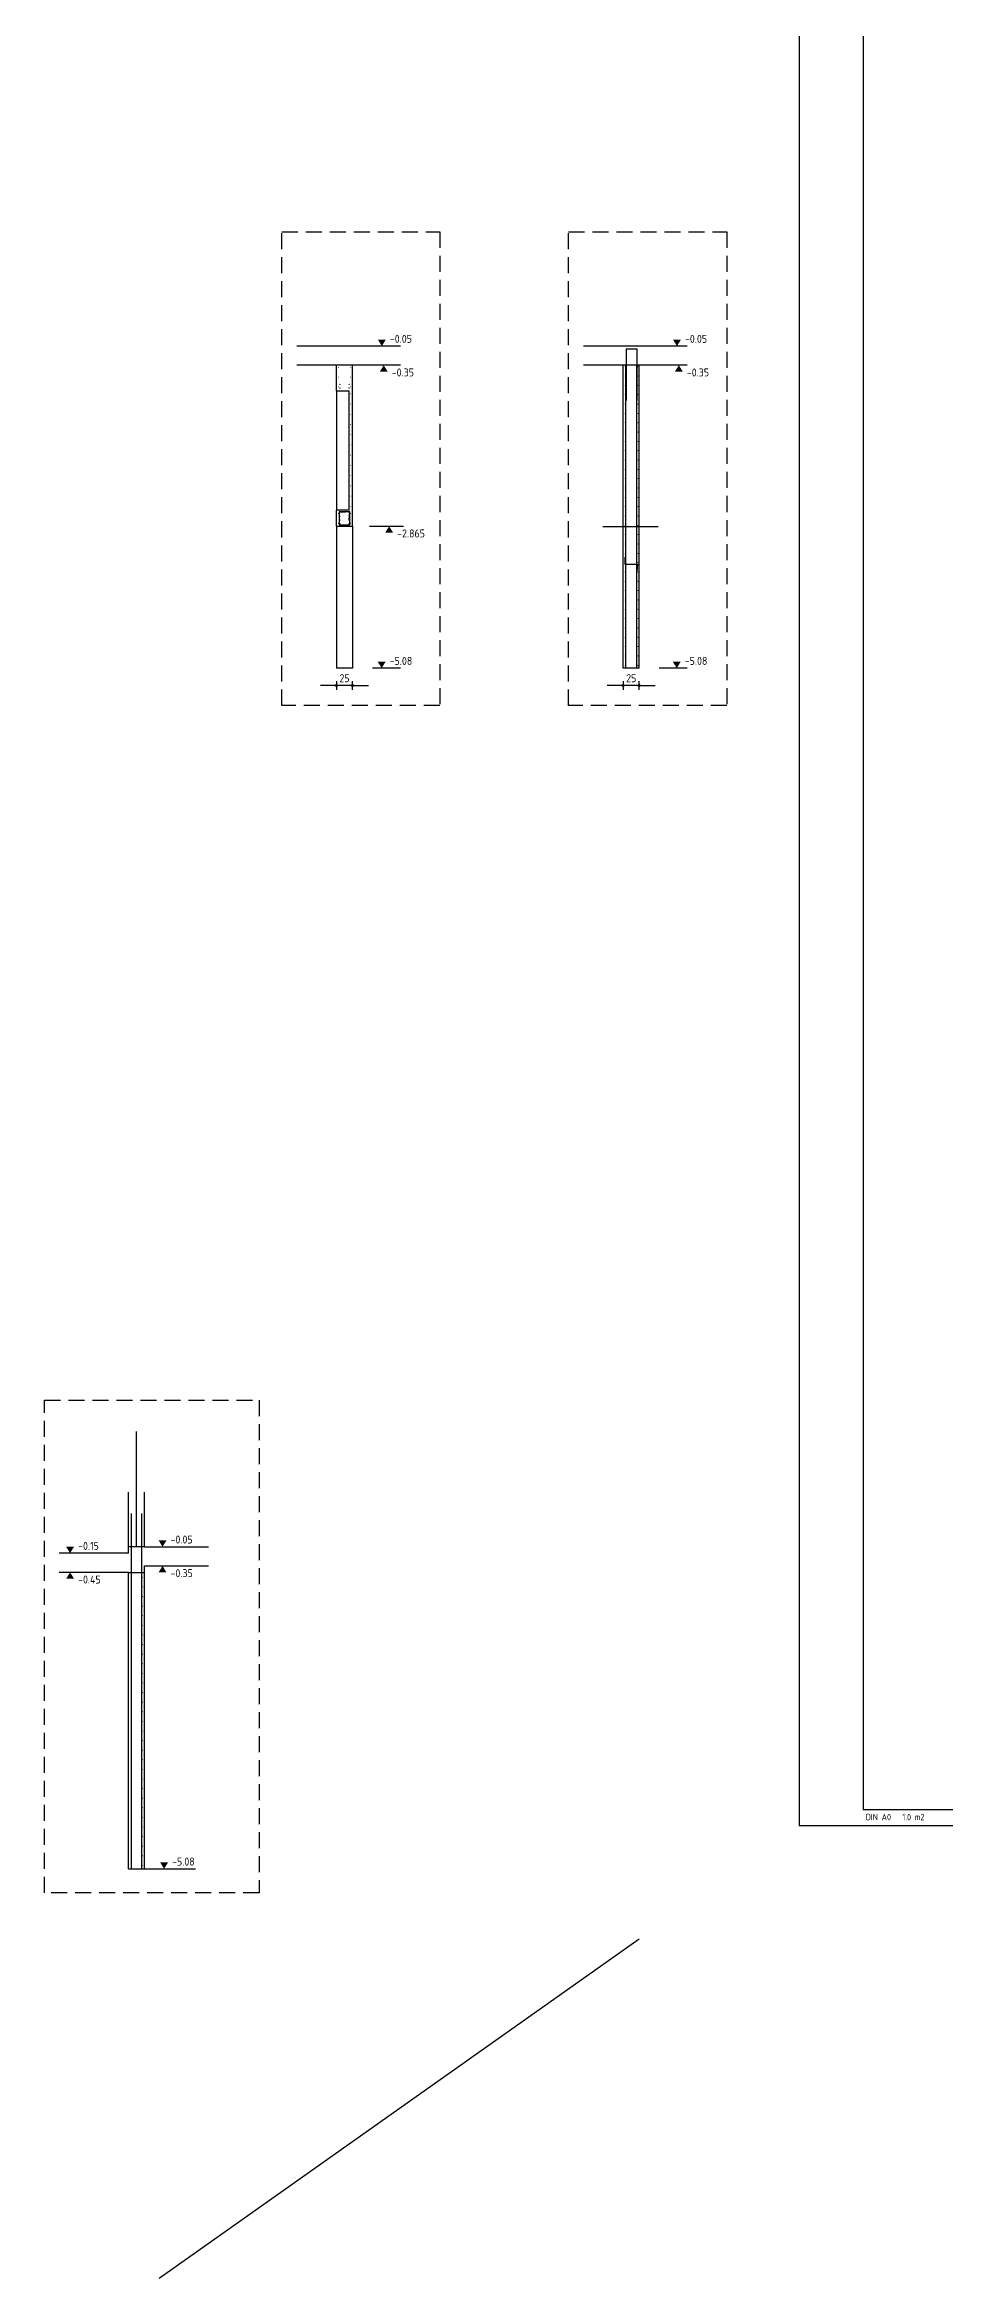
# Model space of a CAD drawing. Extents: x -11.1 to 77.6, y -9.5 to 63.5.
# Drawn here: x -11.12 to 2.93, y -7.07 to 27.81 of the extents above; entities that cross this region are included whole.
import ezdxf

# ---------------------------------------------------------------- set-up
doc = ezdxf.new("R2010")
doc.units = 0
doc.header["$LTSCALE"] = 0.5
for name, pattern in [('AUSGEZOGEN', [1000.01, 1000, 0.01]), ('DASHED', [0.75, 0.5, -0.25]), ('STRICHLINIE', [0.75, 0.5, -0.25])]:
    doc.linetypes.add(name, pattern=pattern)
for name, color, linetype in [('ACHSEN', 7, 'Continuous'), ('AFU', 7, 'Continuous'), ('BETON', 7, 'Continuous'), ('DETAIL', 7, 'Continuous'), ('HILFE', 7, 'Continuous'), ('koten', 7, 'Continuous'), ('MASSE', 7, 'Continuous'), ('OBJEKT', 7, 'Continuous'), ('RAHMEN', 7, 'Continuous'), ('RND', 7, 'Continuous'), ('RND-1', 7, 'Continuous')]:
    doc.layers.add(name, color=color, linetype=linetype)
doc.layers.add('NOPLOT', color=7, linetype='Continuous', plot=False)
doc.styles.add('txt', font='isocp.shx')
doc.linetypes.add('AFU_50K', pattern='A,0.15,["/",Standard,S=0.2,R=0,X=-0.01,Y=-0.1],0.07,["/",Standard,S=0.2,R=0,X=-0.01,Y=-0.1],0.15', length=0.37)
doc.dimstyles.new('DOT_I', dxfattribs={"dimscale": 0.5, "dimtxt": 0.25, "dimasz": 0.25, "dimexe": 0.1, "dimexo": 0.3, "dimgap": 0.1, "dimtad": 1, "dimdec": 3, "dimzin": 3, "dimtxsty": 'txt', "dimblk": 'DOT', "dimblk1": 'DOT', "dimblk2": 'DOT', "dimsah": 1, "dimcen": 0.1, "dimse1": 1, "dimse2": 1, "dimazin": 0, "dimtfac": 1, "dimtdec": 4, "dimtix": 1, "dimtmove": 2, "dimatfit": 3, "dimfxl": 0, "dimtvp": 1, "dimtolj": 1, "dimtzin": 0, "dimarcsym": 0})

# ---------------------------------------------------------------- blocks, each defined once
blk = doc.blocks.new('DINA0')
at = {"layer": 'NOPLOT', "color": 191, "linetype": 'AUSGEZOGEN'}
blk.add_line((-20, -14.146), (-5, -3.537), dxfattribs=at)
at = {"layer": 'RAHMEN'}
for p, q in [((0, 84.1), (0, 0)), ((0, 0), (118.9, 0))]:
    blk.add_line(p, q, dxfattribs=at)
at = {"layer": 'RAHMEN', "color": 5}
for p, q in [((2, 83.6), (2, 0.5)), ((2, 0.5), (118.4, 0.5))]:
    blk.add_line(p, q, dxfattribs=at)
at = {"layer": 'RAHMEN', "color": 7, "style": 'txt'}
blk.add_text('DIN A0   1.0 m2', height=0.2, dxfattribs=at).set_placement((2.083, 0.164))
blk = doc.blocks.new('okrd_u')
at = {"layer": 'koten', "color": 7, "linetype": 'Continuous'}
blk.add_solid([(-0.125, -0.202), (0.125, -0.202), (0, 0)], dxfattribs=at)
at = {"layer": 'koten', "style": 'txt'}
blk.add_attdef('OKRD', (0.25, -0.35), '', height=0.25, dxfattribs=at)
blk = doc.blocks.new('okrd_o')
at = {"layer": 'koten', "color": 7, "linetype": 'Continuous'}
blk.add_solid([(-0.125, 0.202), (0.125, 0.202), (0, 0)], dxfattribs=at)
at = {"layer": 'koten', "style": 'txt'}
blk.add_attdef('OKRD', (0.25, 0.1), '', height=0.25, dxfattribs=at)
blk = doc.blocks.new('DOT')
at = {"layer": 'MASSE', "color": 7, "linetype": 'Continuous'}
for p, q in [((0, 0), (-1, 0)), ((0, 0.54), (0, -0.54))]:
    blk.add_line(p, q, dxfattribs=at)
at = {"layer": 'MASSE', "color": 7, "linetype": 'Continuous', "const_width": 0.2}
blk.add_lwpolyline([(-0.1, 0, 1), (0.1, 0, 1)], format="xyb", close=True, dxfattribs=at)
blk = doc.blocks.new('*D23')
at = {"layer": 'Defpoints', "color": 0, "linetype": 'AUSGEZOGEN', "transparency": 16777216}
for p in [(-2.083, 17.806), (-2.083, 17.806), (-1.833, 17.806)]:
    blk.add_point(p, dxfattribs=at)
at = {"layer": 'MASSE', "color": 0, "linetype": 'AUSGEZOGEN', "lineweight": -2, "transparency": 16777216}
for p, q in [((-2.208, 17.806), (-2.333, 17.806)), ((-1.833, 17.806), (-2.083, 17.806)), ((-1.708, 17.806), (-1.583, 17.806))]:
    blk.add_line(p, q, dxfattribs=at)
at = {"layer": 'MASSE', "color": 0, "linetype": 'AUSGEZOGEN', "lineweight": -2, "transparency": 16777216, "xscale": 0.125, "yscale": 0.125, "zscale": 0.125}
blk.add_blockref('DOT', (-2.083, 17.806), dxfattribs=at)
at = {"layer": 'MASSE', "color": 0, "linetype": 'AUSGEZOGEN', "lineweight": -2, "transparency": 16777216, "xscale": 0.125, "yscale": 0.125, "zscale": 0.125, "rotation": 180}
blk.add_blockref('DOT', (-1.833, 17.806), dxfattribs=at)
at = {"layer": 'MASSE', "color": 0, "linetype": 'AUSGEZOGEN', "transparency": 16777216, "insert": (-1.958, 17.919), "char_height": 0.125, "attachment_point": 5, "style": 'txt'}
blk.add_mtext('\\A1;25', dxfattribs=at)
blk = doc.blocks.new('*D24')
at = {"layer": 'Defpoints', "color": 0, "linetype": 'AUSGEZOGEN', "transparency": 16777216}
for p in [(-6.563, 17.806), (-6.563, 17.806), (-6.313, 17.806)]:
    blk.add_point(p, dxfattribs=at)
at = {"layer": 'MASSE', "color": 0, "linetype": 'AUSGEZOGEN', "lineweight": -2, "transparency": 16777216}
for p, q in [((-6.688, 17.806), (-6.813, 17.806)), ((-6.313, 17.806), (-6.563, 17.806)), ((-6.188, 17.806), (-6.063, 17.806))]:
    blk.add_line(p, q, dxfattribs=at)
at = {"layer": 'MASSE', "color": 0, "linetype": 'AUSGEZOGEN', "lineweight": -2, "transparency": 16777216, "xscale": 0.125, "yscale": 0.125, "zscale": 0.125}
blk.add_blockref('DOT', (-6.563, 17.806), dxfattribs=at)
at = {"layer": 'MASSE', "color": 0, "linetype": 'AUSGEZOGEN', "lineweight": -2, "transparency": 16777216, "xscale": 0.125, "yscale": 0.125, "zscale": 0.125, "rotation": 180}
blk.add_blockref('DOT', (-6.313, 17.806), dxfattribs=at)
at = {"layer": 'MASSE', "color": 0, "linetype": 'AUSGEZOGEN', "transparency": 16777216, "insert": (-6.438, 17.919), "char_height": 0.125, "attachment_point": 5, "style": 'txt'}
blk.add_mtext('\\A1;25', dxfattribs=at)

msp = doc.modelspace()

# ---------------------------------------------------------------- linework, layer by layer
at = {"layer": 'ACHSEN', "color": 140, "linetype": 'AUSGEZOGEN'}
msp.add_line((-9.6872, 4.3536), (-9.6872, 6.1554), dxfattribs=at)
at = {"layer": 'AFU', "color": 8, "linetype": 'AFU_50K'}
for p, q in [((-6.3131, 22.8077), (-6.5631, 22.8077)), ((-1.8326, 22.8077), (-2.0826, 22.8077)), ((-6.3131, 18.0777), (-6.5631, 18.0777)), ((-1.8326, 18.0777), (-2.0826, 18.0777)), ((-9.5622, 4.3536), (-9.8122, 4.3536)), ((-9.8122, 3.9536), (-9.5622, 3.9536)), ((-9.8122, -0.6764), (-9.5622, -0.6764))]:
    msp.add_line(p, q, dxfattribs=at)
at = {"layer": 'BETON', "color": 6, "linetype": 'AUSGEZOGEN'}
for p, q in [((-5.5641, 23.1077), (-7.1831, 23.1077)), ((-1.0835, 23.1077), (-2.7026, 23.1077)), ((-6.5631, 22.8077), (-7.1831, 22.8077)), ((-6.5631, 22.4077), (-6.5631, 22.8077)), ((-5.5641, 22.8077), (-6.3131, 22.8077)), ((-6.3131, 20.2927), (-6.3131, 22.8077)), ((-2.0826, 22.8077), (-2.7026, 22.8077)), ((-2.0826, 18.0777), (-2.0826, 22.8077)), ((-1.0835, 22.8077), (-1.8326, 22.8077)), ((-1.8326, 18.0777), (-1.8326, 22.8077)), ((-6.5631, 22.4077), (-6.3631, 22.4077)), ((-6.3631, 20.5427), (-6.3631, 22.4077)), ((-6.5631, 20.2927), (-6.5631, 20.5427)), ((-6.3631, 20.5427), (-6.5631, 20.5427)), ((-6.5631, 20.2927), (-6.3131, 20.2927)), ((-9.8122, 4.2536), (-9.8122, 5.2079)), ((-9.5622, 4.3536), (-9.5622, 5.2079)), ((-9.8122, 4.2536), (-10.8944, 4.2536)), ((-9.5622, 4.3536), (-8.5622, 4.3536)), ((-9.8122, 3.9536), (-10.8944, 3.9536)), ((-9.8122, -0.6764), (-9.8122, 3.9536)), ((-9.5622, -0.6764), (-9.5622, 4.0536)), ((-9.5622, 4.0536), (-8.5622, 4.0536))]:
    msp.add_line(p, q, dxfattribs=at)
at = {"layer": 'DETAIL', "color": 102, "linetype": 'STRICHLINIE'}
for points in [[(-7.4188, 17.4949), (-7.4188, 24.8906), (-4.9471, 24.8906), (-4.9471, 17.4949)], [(-2.9382, 17.4949), (-2.9382, 24.8906), (-0.4665, 24.8906), (-0.4665, 17.4949)], [(-11.123, -1.0532), (-11.123, 6.6443), (-7.7709, 6.6443), (-7.7709, -1.0532)]]:
    msp.add_lwpolyline(points, close=True, dxfattribs=at)
at = {"layer": 'HILFE', "color": 102, "linetype": 'AUSGEZOGEN'}
for p, q in [((-6.0482, 20.2927), (-5.5181, 20.2927)), ((-5.5641, 18.0777), (-6.0001, 18.0777)), ((-1.0835, 18.0777), (-1.5196, 18.0777)), ((-9.5622, -0.6764), (-8.7671, -0.6764))]:
    msp.add_line(p, q, dxfattribs=at)
at = {"layer": 'NOPLOT', "color": 191, "linetype": 'AUSGEZOGEN'}
msp.add_line((-1.5361, 20.2836), (-2.4041, 20.2836), dxfattribs=at)
at = {"layer": 'OBJEKT', "color": 7, "linetype": 'AUSGEZOGEN'}
for p, q in [((-6.5631, 22.4077), (-6.5631, 20.5427)), ((-6.5631, 20.2927), (-6.5631, 18.0777)), ((-6.3131, 20.2927), (-6.3131, 18.0777))]:
    msp.add_line(p, q, dxfattribs=at)
at = {"layer": 'RND', "color": 7, "linetype": 'AUSGEZOGEN'}
for points, const_width in [([(-6.538, 22.7715, 1), (-6.531, 22.7715, 1)], 0.007), ([(-6.3457, 22.7715, 1), (-6.3387, 22.7715, 1)], 0.007), ([(-2.0572, 22.784, 1), (-2.0502, 22.784, 1)], 0.007), ([(-1.8584, 22.784, 1), (-1.8514, 22.784, 1)], 0.007), ([(-6.538, 22.6215, 1), (-6.531, 22.6215, 1)], 0.007), ([(-6.538, 22.4715, 1), (-6.531, 22.4715, 1)], 0.007), ([(-6.5147, 22.5076, 1), (-6.5047, 22.5076, 1)], 0.01), ([(-6.5147, 22.4515, 1), (-6.5047, 22.4515, 1)], 0.01), ([(-6.3712, 22.5076, 1), (-6.3612, 22.5076, 1)], 0.01), ([(-6.3712, 22.4515, 1), (-6.3612, 22.4515, 1)], 0.01), ([(-6.3457, 22.6215, 1), (-6.3387, 22.6215, 1)], 0.007), ([(-6.3457, 22.4715, 1), (-6.3387, 22.4715, 1)], 0.007), ([(-6.3457, 22.361, 1), (-6.3387, 22.361, 1)], 0.007), ([(-2.0572, 22.6383, 1), (-2.0502, 22.6383, 1)], 0.007), ([(-2.0572, 22.4927, 1), (-2.0502, 22.4927, 1)], 0.007), ([(-2.0572, 22.347, 1), (-2.0502, 22.347, 1)], 0.007), ([(-1.8584, 22.6383, 1), (-1.8514, 22.6383, 1)], 0.007), ([(-1.8584, 22.4927, 1), (-1.8514, 22.4927, 1)], 0.007), ([(-1.8584, 22.347, 1), (-1.8514, 22.347, 1)], 0.007), ([(-6.3457, 22.2013, 1), (-6.3387, 22.2013, 1)], 0.007), ([(-6.3457, 22.0416, 1), (-6.3387, 22.0416, 1)], 0.007), ([(-2.0572, 22.2013, 1), (-2.0502, 22.2013, 1)], 0.007), ([(-2.0572, 22.0556, 1), (-2.0502, 22.0556, 1)], 0.007), ([(-1.8584, 22.2013, 1), (-1.8514, 22.2013, 1)], 0.007), ([(-1.8584, 22.0556, 1), (-1.8514, 22.0556, 1)], 0.007), ([(-6.3457, 21.8819, 1), (-6.3387, 21.8819, 1)], 0.007), ([(-6.3457, 21.7222, 1), (-6.3387, 21.7222, 1)], 0.007), ([(-2.0572, 21.91, 1), (-2.0502, 21.91, 1)], 0.007), ([(-2.0572, 21.7643, 1), (-2.0502, 21.7643, 1)], 0.007), ([(-1.8584, 21.91, 1), (-1.8514, 21.91, 1)], 0.007), ([(-1.8584, 21.7643, 1), (-1.8514, 21.7643, 1)], 0.007), ([(-6.3457, 21.5626, 1), (-6.3387, 21.5626, 1)], 0.007), ([(-6.3457, 21.4029, 1), (-6.3387, 21.4029, 1)], 0.007), ([(-2.0572, 21.6186, 1), (-2.0502, 21.6186, 1)], 0.007), ([(-2.0572, 21.473, 1), (-2.0502, 21.473, 1)], 0.007), ([(-2.0572, 21.3273, 1), (-2.0502, 21.3273, 1)], 0.007), ([(-1.8584, 21.6186, 1), (-1.8514, 21.6186, 1)], 0.007), ([(-1.8584, 21.473, 1), (-1.8514, 21.473, 1)], 0.007), ([(-1.8584, 21.3273, 1), (-1.8514, 21.3273, 1)], 0.007), ([(-6.3457, 21.2432, 1), (-6.3387, 21.2432, 1)], 0.007), ([(-6.3457, 21.0835, 1), (-6.3387, 21.0835, 1)], 0.007), ([(-2.0572, 21.1816, 1), (-2.0502, 21.1816, 1)], 0.007), ([(-2.0572, 21.0359, 1), (-2.0502, 21.0359, 1)], 0.007), ([(-1.8584, 21.1816, 1), (-1.8514, 21.1816, 1)], 0.007), ([(-1.8584, 21.0359, 1), (-1.8514, 21.0359, 1)], 0.007), ([(-6.3457, 20.9238, 1), (-6.3387, 20.9238, 1)], 0.007), ([(-6.3457, 20.7641, 1), (-6.3387, 20.7641, 1)], 0.007), ([(-6.3457, 20.6044, 1), (-6.3387, 20.6044, 1)], 0.007), ([(-2.0572, 20.8903, 1), (-2.0502, 20.8903, 1)], 0.007), ([(-2.0572, 20.7446, 1), (-2.0502, 20.7446, 1)], 0.007), ([(-2.0572, 20.5989, 1), (-2.0502, 20.5989, 1)], 0.007), ([(-1.8584, 20.8903, 1), (-1.8514, 20.8903, 1)], 0.007), ([(-1.8584, 20.7446, 1), (-1.8514, 20.7446, 1)], 0.007), ([(-1.8584, 20.5989, 1), (-1.8514, 20.5989, 1)], 0.007), ([(-6.538, 20.4909, 1), (-6.531, 20.4909, 1)], 0.007), ([(-6.538, 20.3409, 1), (-6.531, 20.3409, 1)], 0.007), ([(-6.5147, 20.5016, 1), (-6.5047, 20.5016, 1)], 0.01), ([(-6.5147, 20.4455, 1), (-6.5047, 20.4455, 1)], 0.01), ([(-6.5147, 20.3893, 1), (-6.5047, 20.3893, 1)], 0.01), ([(-6.5147, 20.3332, 1), (-6.5047, 20.3332, 1)], 0.01), ([(-6.3712, 20.5016, 1), (-6.3612, 20.5016, 1)], 0.01), ([(-6.3712, 20.4455, 1), (-6.3612, 20.4455, 1)], 0.01), ([(-6.3712, 20.3893, 1), (-6.3612, 20.3893, 1)], 0.01), ([(-6.3712, 20.3332, 1), (-6.3612, 20.3332, 1)], 0.01), ([(-6.3457, 20.4909, 1), (-6.3387, 20.4909, 1)], 0.007), ([(-6.3457, 20.3409, 1), (-6.3387, 20.3409, 1)], 0.007), ([(-2.0572, 20.4532, 1), (-2.0502, 20.4532, 1)], 0.007), ([(-2.0572, 20.3076, 1), (-2.0502, 20.3076, 1)], 0.007), ([(-1.8584, 20.4532, 1), (-1.8514, 20.4532, 1)], 0.007), ([(-1.8584, 20.3076, 1), (-1.8514, 20.3076, 1)], 0.007), ([(-2.0572, 20.1619, 1), (-2.0502, 20.1619, 1)], 0.007), ([(-2.0572, 20.0162, 1), (-2.0502, 20.0162, 1)], 0.007), ([(-1.8584, 20.1619, 1), (-1.8514, 20.1619, 1)], 0.007), ([(-1.8584, 20.0162, 1), (-1.8514, 20.0162, 1)], 0.007), ([(-2.0572, 19.8705, 1), (-2.0502, 19.8705, 1)], 0.007), ([(-2.0572, 19.7249, 1), (-2.0502, 19.7249, 1)], 0.007), ([(-2.0572, 19.5792, 1), (-2.0502, 19.5792, 1)], 0.007), ([(-1.8584, 19.8705, 1), (-1.8514, 19.8705, 1)], 0.007), ([(-1.8584, 19.7249, 1), (-1.8514, 19.7249, 1)], 0.007), ([(-1.8584, 19.5792, 1), (-1.8514, 19.5792, 1)], 0.007), ([(-2.0572, 19.4335, 1), (-2.0502, 19.4335, 1)], 0.007), ([(-2.0572, 19.2879, 1), (-2.0502, 19.2879, 1)], 0.007), ([(-1.8584, 19.4335, 1), (-1.8514, 19.4335, 1)], 0.007), ([(-1.8584, 19.2879, 1), (-1.8514, 19.2879, 1)], 0.007), ([(-2.0572, 19.1422, 1), (-2.0502, 19.1422, 1)], 0.007), ([(-2.0572, 18.9965, 1), (-2.0502, 18.9965, 1)], 0.007), ([(-2.0572, 18.8508, 1), (-2.0502, 18.8508, 1)], 0.007), ([(-1.8584, 19.1422, 1), (-1.8514, 19.1422, 1)], 0.007), ([(-1.8584, 18.9965, 1), (-1.8514, 18.9965, 1)], 0.007), ([(-1.8584, 18.8508, 1), (-1.8514, 18.8508, 1)], 0.007), ([(-2.0572, 18.7052, 1), (-2.0502, 18.7052, 1)], 0.007), ([(-2.0572, 18.5595, 1), (-2.0502, 18.5595, 1)], 0.007), ([(-1.8584, 18.7052, 1), (-1.8514, 18.7052, 1)], 0.007), ([(-1.8584, 18.5595, 1), (-1.8514, 18.5595, 1)], 0.007), ([(-2.0572, 18.4138, 1), (-2.0502, 18.4138, 1)], 0.007), ([(-2.0572, 18.2681, 1), (-2.0502, 18.2681, 1)], 0.007), ([(-1.8584, 18.4138, 1), (-1.8514, 18.4138, 1)], 0.007), ([(-1.8584, 18.2681, 1), (-1.8514, 18.2681, 1)], 0.007), ([(-2.0572, 18.1225, 1), (-2.0502, 18.1225, 1)], 0.007), ([(-1.8584, 18.1225, 1), (-1.8514, 18.1225, 1)], 0.007), ([(-9.7764, 3.8764, 1), (-9.7694, 3.8764, 1)], 0.007), ([(-9.5963, 3.8764, 1), (-9.5893, 3.8764, 1)], 0.007), ([(-9.7764, 3.7264, 1), (-9.7694, 3.7264, 1)], 0.007), ([(-9.7764, 3.5764, 1), (-9.7694, 3.5764, 1)], 0.007), ([(-9.5963, 3.7264, 1), (-9.5893, 3.7264, 1)], 0.007), ([(-9.5963, 3.5764, 1), (-9.5893, 3.5764, 1)], 0.007), ([(-9.7764, 3.4264, 1), (-9.7694, 3.4264, 1)], 0.007), ([(-9.7764, 3.2764, 1), (-9.7694, 3.2764, 1)], 0.007), ([(-9.5963, 3.4264, 1), (-9.5893, 3.4264, 1)], 0.007), ([(-9.5963, 3.2764, 1), (-9.5893, 3.2764, 1)], 0.007), ([(-9.7764, 3.1264, 1), (-9.7694, 3.1264, 1)], 0.007), ([(-9.7764, 2.9764, 1), (-9.7694, 2.9764, 1)], 0.007), ([(-9.7764, 2.8264, 1), (-9.7694, 2.8264, 1)], 0.007), ([(-9.5963, 3.1264, 1), (-9.5893, 3.1264, 1)], 0.007), ([(-9.5963, 2.9764, 1), (-9.5893, 2.9764, 1)], 0.007), ([(-9.5963, 2.8264, 1), (-9.5893, 2.8264, 1)], 0.007), ([(-9.7764, 2.6764, 1), (-9.7694, 2.6764, 1)], 0.007), ([(-9.7764, 2.5264, 1), (-9.7694, 2.5264, 1)], 0.007), ([(-9.5963, 2.6764, 1), (-9.5893, 2.6764, 1)], 0.007), ([(-9.5963, 2.5264, 1), (-9.5893, 2.5264, 1)], 0.007), ([(-9.7764, 2.3764, 1), (-9.7694, 2.3764, 1)], 0.007), ([(-9.7764, 2.2264, 1), (-9.7694, 2.2264, 1)], 0.007), ([(-9.5963, 2.3764, 1), (-9.5893, 2.3764, 1)], 0.007), ([(-9.5963, 2.2264, 1), (-9.5893, 2.2264, 1)], 0.007), ([(-9.7764, 2.0764, 1), (-9.7694, 2.0764, 1)], 0.007), ([(-9.7764, 1.9264, 1), (-9.7694, 1.9264, 1)], 0.007), ([(-9.7764, 1.7764, 1), (-9.7694, 1.7764, 1)], 0.007), ([(-9.5963, 2.0764, 1), (-9.5893, 2.0764, 1)], 0.007), ([(-9.5963, 1.9264, 1), (-9.5893, 1.9264, 1)], 0.007), ([(-9.5963, 1.7764, 1), (-9.5893, 1.7764, 1)], 0.007), ([(-9.7764, 1.6264, 1), (-9.7694, 1.6264, 1)], 0.007), ([(-9.7764, 1.4764, 1), (-9.7694, 1.4764, 1)], 0.007), ([(-9.5963, 1.6264, 1), (-9.5893, 1.6264, 1)], 0.007), ([(-9.5963, 1.4764, 1), (-9.5893, 1.4764, 1)], 0.007), ([(-9.7764, 1.3264, 1), (-9.7694, 1.3264, 1)], 0.007), ([(-9.7764, 1.1764, 1), (-9.7694, 1.1764, 1)], 0.007), ([(-9.5963, 1.3264, 1), (-9.5893, 1.3264, 1)], 0.007), ([(-9.5963, 1.1764, 1), (-9.5893, 1.1764, 1)], 0.007), ([(-9.7764, 1.0264, 1), (-9.7694, 1.0264, 1)], 0.007), ([(-9.7764, 0.8764, 1), (-9.7694, 0.8764, 1)], 0.007), ([(-9.7764, 0.7264, 1), (-9.7694, 0.7264, 1)], 0.007), ([(-9.5963, 1.0264, 1), (-9.5893, 1.0264, 1)], 0.007), ([(-9.5963, 0.8764, 1), (-9.5893, 0.8764, 1)], 0.007), ([(-9.5963, 0.7264, 1), (-9.5893, 0.7264, 1)], 0.007), ([(-9.7764, 0.5764, 1), (-9.7694, 0.5764, 1)], 0.007), ([(-9.7764, 0.4264, 1), (-9.7694, 0.4264, 1)], 0.007), ([(-9.5963, 0.5764, 1), (-9.5893, 0.5764, 1)], 0.007), ([(-9.5963, 0.4264, 1), (-9.5893, 0.4264, 1)], 0.007), ([(-9.7764, 0.2764, 1), (-9.7694, 0.2764, 1)], 0.007), ([(-9.7764, 0.1264, 1), (-9.7694, 0.1264, 1)], 0.007), ([(-9.5963, 0.2764, 1), (-9.5893, 0.2764, 1)], 0.007), ([(-9.5963, 0.1264, 1), (-9.5893, 0.1264, 1)], 0.007), ([(-9.7764, -0.0236, 1), (-9.7694, -0.0236, 1)], 0.007), ([(-9.7764, -0.1736, 1), (-9.7694, -0.1736, 1)], 0.007), ([(-9.7764, -0.3236, 1), (-9.7694, -0.3236, 1)], 0.007), ([(-9.5963, -0.0236, 1), (-9.5893, -0.0236, 1)], 0.007), ([(-9.5963, -0.1736, 1), (-9.5893, -0.1736, 1)], 0.007), ([(-9.5963, -0.3236, 1), (-9.5893, -0.3236, 1)], 0.007), ([(-9.7764, -0.4736, 1), (-9.7694, -0.4736, 1)], 0.007), ([(-9.7764, -0.6236, 1), (-9.7694, -0.6236, 1)], 0.007), ([(-9.5963, -0.4736, 1), (-9.5893, -0.4736, 1)], 0.007), ([(-9.5963, -0.6236, 1), (-9.5893, -0.6236, 1)], 0.007)]:
    msp.add_lwpolyline(points, format="xyb", close=True, dxfattribs=dict(at, const_width=const_width))
at = {"layer": 'RND', "color": 1, "linetype": 'AUSGEZOGEN'}
for points in [[(-2.0452, 22.8077), (-2.0452, 18.0777)], [(-1.8736, 22.8077), (-1.8736, 18.0777)], [(-6.3644, 20.3882), (-6.3531, 20.5177), (-6.5231, 20.5177), (-6.5231, 20.3177), (-6.3531, 20.3177), (-6.3531, 20.5177), (-6.4826, 20.5063)], [(-9.7651, -0.6764), (-9.7651, 4.8736)], [(-9.6032, -0.6764), (-9.6032, 4.8736)]]:
    msp.add_lwpolyline(points, dxfattribs=at)
at = {"layer": 'RND-1', "color": 1, "linetype": 'AUSGEZOGEN'}
for points in [[(-1.8671, 22.2588), (-1.8671, 23.0588), (-2.0371, 23.0588), (-2.0371, 22.2588)], [(-2.0597, 19.8114), (-2.0597, 19.7014), (-1.8597, 19.7014), (-1.8693, 19.5918)]]:
    msp.add_lwpolyline(points, dxfattribs=at)

# ---------------------------------------------------------------- block references
at = {"layer": 'koten', "color": 102, "linetype": 'AUSGEZOGEN', "xscale": 0.5, "yscale": 0.5, "zscale": 0.5}
for name, p, values in [('okrd_o', (-5.8543, 23.1077), {'OKRD': '-0.05'}), ('okrd_o', (-1.2432, 23.1077), {'OKRD': '-0.05'}), ('okrd_u', (-5.8252, 22.8077), {'OKRD': '-0.35'}), ('okrd_u', (-1.2141, 22.8077), {'OKRD': '-0.35'}), ('okrd_o', (-9.2565, -0.6764), {'OKRD': '-5.08'})]:
    msp.add_blockref(name, p, dxfattribs=at).add_auto_attribs(values)
at = {"layer": 'koten', "color": 7, "linetype": 'AUSGEZOGEN', "xscale": 0.5, "yscale": 0.5, "zscale": 0.5}
for p, values in [((-5.7404, 20.2927), {'OKRD': '-2.865'}), ((-10.7255, 3.9536), {'OKRD': '-0.45'}), ((-9.281, 4.0536), {'OKRD': '-0.35'})]:
    msp.add_blockref('okrd_u', p, dxfattribs=at).add_auto_attribs(values)
at = {"layer": 'koten', "color": 191, "linetype": 'AUSGEZOGEN', "xscale": 0.5, "yscale": 0.5, "zscale": 0.5}
for p in [(-5.8574, 18.0777), (-1.2463, 18.0777)]:
    msp.add_blockref('okrd_o', p, dxfattribs=at).add_auto_attribs({'OKRD': '-5.08'})
at = {"layer": 'koten', "color": 7, "linetype": 'DASHED', "xscale": 0.5, "yscale": 0.5, "zscale": 0.5}
for p, values in [((-10.7255, 4.2536), {'OKRD': '-0.15'}), ((-9.281, 4.3536), {'OKRD': '-0.05'})]:
    msp.add_blockref('okrd_o', p, dxfattribs=at).add_auto_attribs(values)
at = {"layer": 'RAHMEN', "color": 7, "linetype": 'AUSGEZOGEN', "xscale": 0.5, "yscale": 0.5, "zscale": 0.5}
msp.add_blockref('DINA0', (0.6649, 0), dxfattribs=at)

# ---------------------------------------------------------------- dimensions: what is measured, and where the dimension line sits
at = {"layer": 'MASSE', "color": 7, "linetype": 'AUSGEZOGEN'}
for base, p1, p2, picture, middle in [((-6.5631, 17.8064), (-6.3131, 17.8064), (-6.5631, 17.8064), '*D24', (-6.4381, 17.9189)), ((-2.0826, 17.8064), (-1.8326, 17.8064), (-2.0826, 17.8064), '*D23', (-1.9576, 17.9189))]:
    dim = msp.add_linear_dim(base=base, p1=p1, p2=p2, dimstyle='DOT_I', override={"dimdec": 0, "dimlfac": 100}, dxfattribs=at)
    dim.commit()
    dim.dimension.update_dxf_attribs({"geometry": picture, "text_midpoint": middle})

doc.saveas('drawing.dxf')
